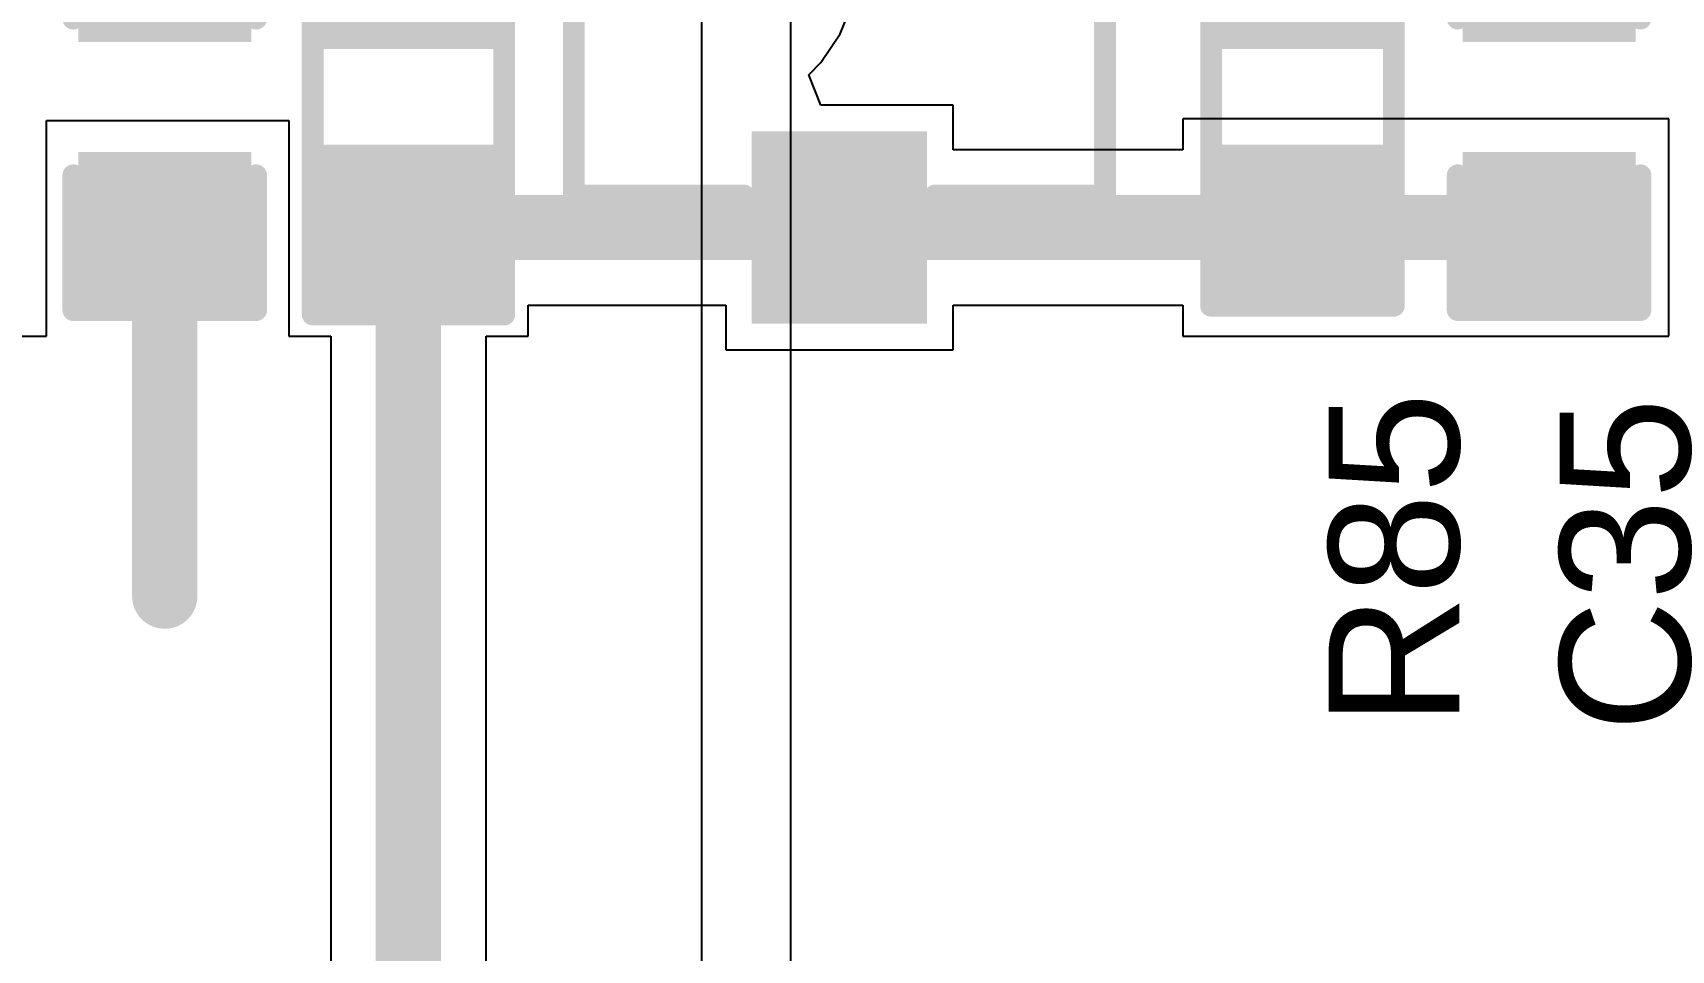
# Model space of a CAD drawing. Header units: inches. Extents: x -40 to 219, y 2 to 133.
# Drawn here: x 74.08 to 83.64, y 18.79 to 24.15 of the extents above; entities that cross this region are included whole.
import ezdxf

# ---------------------------------------------------------------- set-up
doc = ezdxf.new("R2010")
doc.units = ezdxf.units.IN
for name, color, linetype in [('Bottom Layer', 5, 'Continuous'), ('Top Layer', 1, 'Continuous'), ('Top Overlay', 2, 'Continuous'), ('Top Paste', 8, 'Continuous'), ('Top Solder', 216, 'Continuous')]:
    doc.layers.add(name, color=color, linetype=linetype)
doc.styles.add('Arial', font='', dxfattribs={"height": 0.2})
doc.styles.get('Arial').set_extended_font_data('Arial')

# ---------------------------------------------------------------- blocks, each defined once
blk = doc.blocks.new('S______B______27')
at = {"layer": 'Top Layer'}
for points in [[(-1.143, -0.4445), (-1.143, 0.4445), (-0.3809999999999999, 0.4445), (-0.3809999999999999, -0.4445)], [(0.3809999999999999, -0.4445), (0.3809999999999999, 0.4445), (1.143, 0.4445), (1.143, -0.4445)]]:
    blk.add_hatch(color=1, dxfattribs=at).paths.add_polyline_path(points)
at = {"layer": 'Top Paste'}
for points in [[(-1.143, -0.4445), (-1.143, 0.4445), (-0.3809999999999999, 0.4445), (-0.3809999999999999, -0.4445)], [(0.3809999999999999, -0.4445), (0.3809999999999999, 0.4445), (1.143, 0.4445), (1.143, -0.4445)]]:
    blk.add_hatch(color=8, dxfattribs=at).paths.add_polyline_path(points)
at = {"layer": 'Top Solder'}
for points in [[(-1.2446, -0.5460999999999999), (-1.2446, 0.5460999999999999), (-0.2794, 0.5460999999999999), (-0.2794, -0.5460999999999999)], [(0.2794, -0.5460999999999999), (0.2794, 0.5460999999999999), (1.2446, 0.5460999999999999), (1.2446, -0.5460999999999999)]]:
    blk.add_hatch(color=216, dxfattribs=at).paths.add_polyline_path(points)
at = {"layer": 'Top Overlay'}
for points in [[(-1.27, 0.5588, 0.127, 0.127, 0), (-1.27, -0.5588, 0.127, 0.127, 0)], [(-1.27, 0.5588, 0.127, 0.127, 0), (1.27, 0.5588, 0.127, 0.127, 0)], [(1.27, 0.5588, 0.127, 0.127, 0), (1.27, -0.5588, 0.127, 0.127, 0)], [(-1.27, -0.5588, 0.127, 0.127, 0), (1.27, -0.5588, 0.127, 0.127, 0)]]:
    blk.add_lwpolyline(points, format="xyseb", dxfattribs=at)
for points in [[(-1.30175, 0.5588, 0.0635, 0.0635, 1), (-1.23825, 0.5588, 0.0635, 0.0635, 1)], [(-1.30175, 0.5588, 0.0635, 0.0635, 1), (-1.23825, 0.5588, 0.0635, 0.0635, 1)], [(1.23825, 0.5588, 0.0635, 0.0635, 1), (1.30175, 0.5588, 0.0635, 0.0635, 1)], [(1.23825, 0.5588, 0.0635, 0.0635, 1), (1.30175, 0.5588, 0.0635, 0.0635, 1)], [(-1.30175, -0.5588, 0.0635, 0.0635, 1), (-1.23825, -0.5588, 0.0635, 0.0635, 1)], [(-1.30175, -0.5588, 0.0635, 0.0635, 1), (-1.23825, -0.5588, 0.0635, 0.0635, 1)], [(1.23825, -0.5588, 0.0635, 0.0635, 1), (1.30175, -0.5588, 0.0635, 0.0635, 1)], [(1.23825, -0.5588, 0.0635, 0.0635, 1), (1.30175, -0.5588, 0.0635, 0.0635, 1)]]:
    blk.add_lwpolyline(points, format="xyseb", close=True, dxfattribs=at)
blk = doc.blocks.new('R___0603_33')
at = {"layer": 'Top Layer'}
for points in [[(-0.3809999999999999, 0.4445), (-0.3809999999999999, -0.4445), (-1.143, -0.4445), (-1.143, 0.4445)], [(1.143, 0.4445), (1.143, -0.4445), (0.3809999999999999, -0.4445), (0.3809999999999999, 0.4445)]]:
    blk.add_hatch(color=1, dxfattribs=at).paths.add_polyline_path(points)
at = {"layer": 'Top Paste'}
for points in [[(-0.3809999999999999, 0.4445), (-0.3809999999999999, -0.4445), (-1.143, -0.4445), (-1.143, 0.4445)], [(1.143, 0.4445), (1.143, -0.4445), (0.3809999999999999, -0.4445), (0.3809999999999999, 0.4445)]]:
    blk.add_hatch(color=8, dxfattribs=at).paths.add_polyline_path(points)
at = {"layer": 'Top Solder'}
for points in [[(-0.2794, 0.5460999999999999), (-0.2794, -0.5460999999999999), (-1.2446, -0.5460999999999999), (-1.2446, 0.5460999999999999)], [(1.2446, 0.5460999999999999), (1.2446, -0.5460999999999999), (0.2794, -0.5460999999999999), (0.2794, 0.5460999999999999)]]:
    blk.add_hatch(color=216, dxfattribs=at).paths.add_polyline_path(points)
at = {"layer": 'Top Overlay'}
for points in [[(-1.2192, 0.5334, 0.127, 0.127, 0), (1.2192, 0.5334, 0.127, 0.127, 0)], [(-1.2192, 0.5334, 0.127, 0.127, 0), (-1.2192, -0.5334, 0.127, 0.127, 0)], [(1.2192, 0.5334, 0.127, 0.127, 0), (1.2192, -0.5334, 0.127, 0.127, 0)], [(-1.2192, -0.5334, 0.127, 0.127, 0), (1.2192, -0.5334, 0.127, 0.127, 0)]]:
    blk.add_lwpolyline(points, format="xyseb", dxfattribs=at)
for points in [[(-1.25095, 0.5334, 0.0635, 0.0635, 1), (-1.18745, 0.5334, 0.0635, 0.0635, 1)], [(-1.25095, 0.5334, 0.0635, 0.0635, 1), (-1.18745, 0.5334, 0.0635, 0.0635, 1)], [(1.18745, 0.5334, 0.0635, 0.0635, 1), (1.25095, 0.5334, 0.0635, 0.0635, 1)], [(1.18745, 0.5334, 0.0635, 0.0635, 1), (1.25095, 0.5334, 0.0635, 0.0635, 1)], [(-1.25095, -0.5334, 0.0635, 0.0635, 1), (-1.18745, -0.5334, 0.0635, 0.0635, 1)], [(-1.25095, -0.5334, 0.0635, 0.0635, 1), (-1.18745, -0.5334, 0.0635, 0.0635, 1)], [(1.18745, -0.5334, 0.0635, 0.0635, 1), (1.25095, -0.5334, 0.0635, 0.0635, 1)], [(1.18745, -0.5334, 0.0635, 0.0635, 1), (1.25095, -0.5334, 0.0635, 0.0635, 1)]]:
    blk.add_lwpolyline(points, format="xyseb", close=True, dxfattribs=at)
blk = doc.blocks.new('SOT_23_122')
at = {"layer": 'Top Layer'}
for points in [[(-0.41000045, 1.46000089), (0.41000045, 1.46000089), (0.41000045, 0.54000019), (-0.41000045, 0.54000019)], [(-1.36000109, -0.54000019), (-0.54000019, -0.54000019), (-0.54000019, -1.46000089), (-1.36000109, -1.46000089)], [(0.54000019, -0.54000019), (1.36000109, -0.54000019), (1.36000109, -1.46000089), (0.54000019, -1.46000089)]]:
    blk.add_hatch(color=1, dxfattribs=at).paths.add_polyline_path(points)
at = {"layer": 'Top Paste'}
for points in [[(-0.41000045, 1.46000089), (0.41000045, 1.46000089), (0.41000045, 0.54000019), (-0.41000045, 0.54000019)], [(-1.36000109, -0.54000019), (-0.54000019, -0.54000019), (-0.54000019, -1.46000089), (-1.36000109, -1.46000089)], [(0.54000019, -0.54000019), (1.36000109, -0.54000019), (1.36000109, -1.46000089), (0.54000019, -1.46000089)]]:
    blk.add_hatch(color=8, dxfattribs=at).paths.add_polyline_path(points)
at = {"layer": 'Top Solder'}
for points in [[(-0.51160045, 1.56160089), (0.51160045, 1.56160089), (0.51160045, 0.43840019), (-0.51160045, 0.43840019)], [(-1.46160109, -0.43840019), (-0.43840019, -0.43840019), (-0.43840019, -1.56160089), (-1.46160109, -1.56160089)], [(0.43840019, -0.43840019), (1.46160109, -0.43840019), (1.46160109, -1.56160089), (0.43840019, -1.56160089)]]:
    blk.add_hatch(color=216, dxfattribs=at).paths.add_polyline_path(points)
at = {"layer": 'Top Overlay'}
for points in [[(-1.5494, 0.8128, 0.127, 0.127, 0), (-1.54940254, -0.5841999999999999, 0.127, 0.127, 0)], [(-0.5588, 0.8128, 0.127, 0.127, 0), (-1.5494, 0.8128, 0.127, 0.127, 0)], [(1.5494, 0.8128, 0.127, 0.127, 0), (0.5588, 0.8128, 0.127, 0.127, 0)], [(1.54940254, -0.5841999999999999, 0.127, 0.127, 0), (1.5494, 0.8128, 0.127, 0.127, 0)], [(0.3302, -0.7874, 0.127, 0.127, 0), (-0.3302, -0.7874, 0.127, 0.127, 0)], [(-1.5494, -1.1684, 0.127, 0.127, 0), (-1.6764, -1.0414, 0.127, 0.127, 0)], [(-1.6764, -1.0414, 0.127, 0.127, 0), (-1.6764, -1.2954, 0.127, 0.127, 0)], [(-1.5494, -1.1684, 0.127, 0.127, 0), (-1.6764, -1.2954, 0.127, 0.127, 0)]]:
    blk.add_lwpolyline(points, format="xyseb", dxfattribs=at)
for points in [[(-1.58115, 0.8128, 0.0635, 0.0635, 1), (-1.51765, 0.8128, 0.0635, 0.0635, 1)], [(-1.58115, 0.8128, 0.0635, 0.0635, 1), (-1.51765, 0.8128, 0.0635, 0.0635, 1)], [(-0.5905499999999999, 0.8128, 0.0635, 0.0635, 1), (-0.52705, 0.8128, 0.0635, 0.0635, 1)], [(0.52705, 0.8128, 0.0635, 0.0635, 1), (0.5905499999999999, 0.8128, 0.0635, 0.0635, 1)], [(1.51765, 0.8128, 0.0635, 0.0635, 1), (1.58115, 0.8128, 0.0635, 0.0635, 1)], [(1.51765, 0.8128, 0.0635, 0.0635, 1), (1.58115, 0.8128, 0.0635, 0.0635, 1)], [(-1.58115254, -0.5841999999999999, 0.0635, 0.0635, 1), (-1.51765254, -0.5841999999999999, 0.0635, 0.0635, 1)], [(1.51765254, -0.5841999999999999, 0.0635, 0.0635, 1), (1.58115254, -0.5841999999999999, 0.0635, 0.0635, 1)], [(-0.36195, -0.7874, 0.0635, 0.0635, 1), (-0.29845, -0.7874, 0.0635, 0.0635, 1)], [(0.29845, -0.7874, 0.0635, 0.0635, 1), (0.36195, -0.7874, 0.0635, 0.0635, 1)], [(-1.70815, -1.0414, 0.0635, 0.0635, 1), (-1.64465, -1.0414, 0.0635, 0.0635, 1)], [(-1.70815, -1.0414, 0.0635, 0.0635, 1), (-1.64465, -1.0414, 0.0635, 0.0635, 1)], [(-1.58115, -1.1684, 0.0635, 0.0635, 1), (-1.51765, -1.1684, 0.0635, 0.0635, 1)], [(-1.58115, -1.1684, 0.0635, 0.0635, 1), (-1.51765, -1.1684, 0.0635, 0.0635, 1)], [(-1.70815, -1.2954, 0.0635, 0.0635, 1), (-1.64465, -1.2954, 0.0635, 0.0635, 1)], [(-1.70815, -1.2954, 0.0635, 0.0635, 1), (-1.64465, -1.2954, 0.0635, 0.0635, 1)]]:
    blk.add_lwpolyline(points, format="xyseb", close=True, dxfattribs=at)
blk = doc.blocks.new('C___0603_173')
at = {"layer": 'Top Layer'}
for points in [[(-0.3809999999999999, 0.4445), (-0.3809999999999999, -0.4445), (-1.143, -0.4445), (-1.143, 0.4445)], [(1.143, 0.4445), (1.143, -0.4445), (0.3809999999999999, -0.4445), (0.3809999999999999, 0.4445)]]:
    blk.add_hatch(color=1, dxfattribs=at).paths.add_polyline_path(points)
at = {"layer": 'Top Paste'}
for points in [[(-0.3809999999999999, 0.4445), (-0.3809999999999999, -0.4445), (-1.143, -0.4445), (-1.143, 0.4445)], [(1.143, 0.4445), (1.143, -0.4445), (0.3809999999999999, -0.4445), (0.3809999999999999, 0.4445)]]:
    blk.add_hatch(color=8, dxfattribs=at).paths.add_polyline_path(points)
at = {"layer": 'Top Solder'}
for points in [[(-0.3210001199999999, 0.50449988), (-0.3210001199999999, -0.50449988), (-1.20299988, -0.50449988), (-1.20299988, 0.50449988)], [(1.20299988, 0.50449988), (1.20299988, -0.50449988), (0.3210001199999999, -0.50449988), (0.3210001199999999, 0.50449988)]]:
    blk.add_hatch(color=216, dxfattribs=at).paths.add_polyline_path(points)
at = {"layer": 'Top Overlay'}
for points in [[(-1.2446, 0.5334, 0.127, 0.127, 0), (-0.4571999999999999, 0.5334, 0.127, 0.127, 0)], [(-1.2446, 0.5334, 0.127, 0.127, 0), (-1.2446, -0.5334, 0.127, 0.127, 0)], [(0.4571999999999999, 0.5334, 0.127, 0.127, 0), (1.2446, 0.5334, 0.127, 0.127, 0)], [(1.2446, 0.5334, 0.127, 0.127, 0), (1.2446, -0.5334, 0.127, 0.127, 0)], [(-1.2446, -0.5334, 0.127, 0.127, 0), (-0.4571999999999999, -0.5334, 0.127, 0.127, 0)], [(0.4571999999999999, -0.5334, 0.127, 0.127, 0), (1.2446, -0.5334, 0.127, 0.127, 0)]]:
    blk.add_lwpolyline(points, format="xyseb", dxfattribs=at)
for points in [[(-1.27635, 0.5334, 0.0635, 0.0635, 1), (-1.21285, 0.5334, 0.0635, 0.0635, 1)], [(-1.27635, 0.5334, 0.0635, 0.0635, 1), (-1.21285, 0.5334, 0.0635, 0.0635, 1)], [(-0.4889499999999999, 0.5334, 0.0635, 0.0635, 1), (-0.42545, 0.5334, 0.0635, 0.0635, 1)], [(0.42545, 0.5334, 0.0635, 0.0635, 1), (0.4889499999999999, 0.5334, 0.0635, 0.0635, 1)], [(1.21285, 0.5334, 0.0635, 0.0635, 1), (1.27635, 0.5334, 0.0635, 0.0635, 1)], [(1.21285, 0.5334, 0.0635, 0.0635, 1), (1.27635, 0.5334, 0.0635, 0.0635, 1)], [(-1.27635, -0.5334, 0.0635, 0.0635, 1), (-1.21285, -0.5334, 0.0635, 0.0635, 1)], [(-1.27635, -0.5334, 0.0635, 0.0635, 1), (-1.21285, -0.5334, 0.0635, 0.0635, 1)], [(-0.4889499999999999, -0.5334, 0.0635, 0.0635, 1), (-0.42545, -0.5334, 0.0635, 0.0635, 1)], [(0.42545, -0.5334, 0.0635, 0.0635, 1), (0.4889499999999999, -0.5334, 0.0635, 0.0635, 1)], [(1.21285, -0.5334, 0.0635, 0.0635, 1), (1.27635, -0.5334, 0.0635, 0.0635, 1)], [(1.21285, -0.5334, 0.0635, 0.0635, 1), (1.27635, -0.5334, 0.0635, 0.0635, 1)]]:
    blk.add_lwpolyline(points, format="xyseb", close=True, dxfattribs=at)
blk = doc.blocks.new('C___0603_177')
at = {"layer": 'Top Layer'}
for points in [[(-0.3809999999999999, 0.4445), (-0.3809999999999999, -0.4445), (-1.143, -0.4445), (-1.143, 0.4445)], [(1.143, 0.4445), (1.143, -0.4445), (0.3809999999999999, -0.4445), (0.3809999999999999, 0.4445)]]:
    blk.add_hatch(color=1, dxfattribs=at).paths.add_polyline_path(points)
at = {"layer": 'Top Paste'}
for points in [[(-0.3809999999999999, 0.4445), (-0.3809999999999999, -0.4445), (-1.143, -0.4445), (-1.143, 0.4445)], [(1.143, 0.4445), (1.143, -0.4445), (0.3809999999999999, -0.4445), (0.3809999999999999, 0.4445)]]:
    blk.add_hatch(color=8, dxfattribs=at).paths.add_polyline_path(points)
at = {"layer": 'Top Solder'}
for points in [[(-0.3210001199999999, 0.50449988), (-0.3210001199999999, -0.50449988), (-1.20299988, -0.50449988), (-1.20299988, 0.50449988)], [(1.20299988, 0.50449988), (1.20299988, -0.50449988), (0.3210001199999999, -0.50449988), (0.3210001199999999, 0.50449988)]]:
    blk.add_hatch(color=216, dxfattribs=at).paths.add_polyline_path(points)
at = {"layer": 'Top Overlay'}
for points in [[(-0.4571999999999999, 0.5334, 0.127, 0.127, 0), (-1.2446, 0.5334, 0.127, 0.127, 0)], [(-1.2446, -0.5334, 0.127, 0.127, 0), (-1.2446, 0.5334, 0.127, 0.127, 0)], [(1.2446, 0.5334, 0.127, 0.127, 0), (0.4571999999999999, 0.5334, 0.127, 0.127, 0)], [(1.2446, -0.5334, 0.127, 0.127, 0), (1.2446, 0.5334, 0.127, 0.127, 0)], [(-0.4571999999999999, -0.5334, 0.127, 0.127, 0), (-1.2446, -0.5334, 0.127, 0.127, 0)], [(1.2446, -0.5334, 0.127, 0.127, 0), (0.4571999999999999, -0.5334, 0.127, 0.127, 0)]]:
    blk.add_lwpolyline(points, format="xyseb", dxfattribs=at)
for points in [[(-1.27635, 0.5334, 0.0635, 0.0635, 1), (-1.21285, 0.5334, 0.0635, 0.0635, 1)], [(-1.27635, 0.5334, 0.0635, 0.0635, 1), (-1.21285, 0.5334, 0.0635, 0.0635, 1)], [(-0.4889499999999999, 0.5334, 0.0635, 0.0635, 1), (-0.42545, 0.5334, 0.0635, 0.0635, 1)], [(0.42545, 0.5334, 0.0635, 0.0635, 1), (0.4889499999999999, 0.5334, 0.0635, 0.0635, 1)], [(1.21285, 0.5334, 0.0635, 0.0635, 1), (1.27635, 0.5334, 0.0635, 0.0635, 1)], [(1.21285, 0.5334, 0.0635, 0.0635, 1), (1.27635, 0.5334, 0.0635, 0.0635, 1)], [(-1.27635, -0.5334, 0.0635, 0.0635, 1), (-1.21285, -0.5334, 0.0635, 0.0635, 1)], [(-1.27635, -0.5334, 0.0635, 0.0635, 1), (-1.21285, -0.5334, 0.0635, 0.0635, 1)], [(-0.4889499999999999, -0.5334, 0.0635, 0.0635, 1), (-0.42545, -0.5334, 0.0635, 0.0635, 1)], [(0.42545, -0.5334, 0.0635, 0.0635, 1), (0.4889499999999999, -0.5334, 0.0635, 0.0635, 1)], [(1.21285, -0.5334, 0.0635, 0.0635, 1), (1.27635, -0.5334, 0.0635, 0.0635, 1)], [(1.21285, -0.5334, 0.0635, 0.0635, 1), (1.27635, -0.5334, 0.0635, 0.0635, 1)]]:
    blk.add_lwpolyline(points, format="xyseb", close=True, dxfattribs=at)

msp = doc.modelspace()

# ---------------------------------------------------------------- linework, layer by layer
at = {"layer": 'Bottom Layer'}
for p, q in [((77.98961288, 17.55838754), (77.98961288, 28.48144164)), ((78.5075646, 17.55841294), (78.5075646, 28.48144164))]:
    msp.add_line(p, q, dxfattribs=at)
at = {"layer": 'Top Layer'}
for p, q in [((78.79512815999999, 24.14357884), (78.86036297999999, 24.3010944)), ((78.73870713999999, 24.05912892), (78.795118, 24.14355344)), ((78.795118, 24.14355344), (78.79512054, 24.14356868)), ((78.79512054, 24.14356868), (78.79512815999999, 24.14357884)), ((78.68286015999999, 23.97553752), (78.73870713999999, 24.05912892)), ((78.61200686, 23.90468422), (78.68283984, 23.9755172)), ((78.68231913999999, 23.72688422), (78.61200686, 23.90468422)), ((78.68283984, 23.9755172), (78.68284746, 23.9755299)), ((78.68284746, 23.9755299), (78.68286015999999, 23.97553752)), ((79.45571865999999, 23.72688422), (78.68231913999999, 23.72688422)), ((79.45571865999999, 23.46609734), (79.45571865999999, 23.72688422)), ((74.1642789, 22.37799182), (74.1642789, 23.6380401)), ((74.1642789, 23.6380401), (75.57851787999999, 23.6380401)), ((75.57851787999999, 23.6380401), (75.57851787999999, 22.37778862)), ((82.19167458, 23.64799182), (80.79467966, 23.64799182)), ((80.79467966, 23.64799182), (80.79467966, 23.46609734)), ((82.23352616, 23.6479969), (82.19167458, 23.6479969)), ((82.19167458, 23.6479969), (82.19167458, 23.64799182)), ((82.23352616, 23.64799182), (82.23352616, 23.6479969)), ((83.63052108, 23.64799182), (82.23352616, 23.64799182)), ((83.63052108, 22.37799182), (83.63052108, 23.64799182)), ((80.79467966, 23.46609734), (79.45571865999999, 23.46609734)), ((76.97551788, 22.37778862), (76.97551788, 22.5596831)), ((76.97551788, 22.5596831), (78.1277203, 22.5596831)), ((78.1277203, 22.5596831), (78.1277203, 22.29888606)), ((79.45571865999999, 22.29888606), (79.45571865999999, 22.5596831)), ((79.45571865999999, 22.5596831), (80.79467966, 22.5596831)), ((80.79467966, 22.5596831), (80.79467966, 22.37799182)), ((72.76728652, 22.37799182), (74.1642789, 22.37799182)), ((75.57851787999999, 22.37778862), (75.82381075999999, 22.37778862)), ((75.82381075999999, 22.37778862), (75.82381075999999, 12.04530992)), ((76.730225, 12.04530992), (76.730225, 22.37778862)), ((76.730225, 22.37778862), (76.97551788, 22.37778862)), ((80.79467966, 22.37799182), (82.19167458, 22.37799182)), ((82.19167458, 22.37799182), (82.19167458, 22.37798674)), ((82.19167458, 22.37798674), (82.23352616, 22.37798674)), ((82.23352616, 22.37798674), (82.23352616, 22.37799182)), ((82.23352616, 22.37799182), (83.63052108, 22.37799182)), ((78.1277203, 22.29888606), (79.45571865999999, 22.29888606))]:
    msp.add_line(p, q, dxfattribs=at)
for points in [[(74.85492268, 20.86039262, 0.3809999999999999, 0.3809999999999999, 0), (74.85492268, 23.0128572, 0.3809999999999999, 0.3809999999999999, 0)], [(76.27701787999999, 23.01278862, 0.3809999999999999, 0.3809999999999999, 0), (76.27711948, 23.01289022, 0.3809999999999999, 0.3809999999999999, 0)], [(76.27701787999999, 10.795, 0.3809999999999999, 0.3809999999999999, 0), (76.27701787999999, 23.01278862, 0.3809999999999999, 0.3809999999999999, 0)], [(76.27711948, 23.01289022, 0.3809999999999999, 0.3809999999999999, 0), (78.79182107999999, 23.01289022, 0.3809999999999999, 0.3809999999999999, 0)], [(78.79182107999999, 23.01289022, 0.3809999999999999, 0.3809999999999999, 0), (78.79182107999999, 23.01299182, 0.3809999999999999, 0.3809999999999999, 0)], [(78.79182107999999, 23.01289022, 0.3809999999999999, 0.3809999999999999, 0), (82.93191947999999, 23.01289022, 0.3809999999999999, 0.3809999999999999, 0)], [(82.93191947999999, 23.01289022, 0.3809999999999999, 0.3809999999999999, 0), (82.93202108, 23.01299182, 0.3809999999999999, 0.3809999999999999, 0)]]:
    msp.add_lwpolyline(points, format="xyseb", dxfattribs=at)
for points in [[(74.75967268, 23.0128572, 0.1905, 0.1905, 1), (74.95017268, 23.0128572, 0.1905, 0.1905, 1)], [(76.18176788, 23.01278862, 0.1905, 0.1905, 1), (76.37226788, 23.01278862, 0.1905, 0.1905, 1)], [(76.18176788, 23.01278862, 0.1905, 0.1905, 1), (76.37226788, 23.01278862, 0.1905, 0.1905, 1)], [(76.18186947999999, 23.01289022, 0.1905, 0.1905, 1), (76.37236948, 23.01289022, 0.1905, 0.1905, 1)], [(76.18186947999999, 23.01289022, 0.1905, 0.1905, 1), (76.37236948, 23.01289022, 0.1905, 0.1905, 1)], [(78.69657108, 23.01299182, 0.1905, 0.1905, 1), (78.88707108, 23.01299182, 0.1905, 0.1905, 1)], [(78.69657108, 23.01289022, 0.1905, 0.1905, 1), (78.88707108, 23.01289022, 0.1905, 0.1905, 1)], [(78.69657108, 23.01289022, 0.1905, 0.1905, 1), (78.88707108, 23.01289022, 0.1905, 0.1905, 1)], [(78.69657108, 23.01289022, 0.1905, 0.1905, 1), (78.88707108, 23.01289022, 0.1905, 0.1905, 1)], [(82.83666947999998, 23.01289022, 0.1905, 0.1905, 1), (83.02716948, 23.01289022, 0.1905, 0.1905, 1)], [(82.83666947999998, 23.01289022, 0.1905, 0.1905, 1), (83.02716948, 23.01289022, 0.1905, 0.1905, 1)], [(82.83677107999999, 23.01299182, 0.1905, 0.1905, 1), (83.02727108, 23.01299182, 0.1905, 0.1905, 1)], [(74.75967268, 20.86039262, 0.1905, 0.1905, 1), (74.95017268, 20.86039262, 0.1905, 0.1905, 1)]]:
    msp.add_lwpolyline(points, format="xyseb", close=True, dxfattribs=at)

# ---------------------------------------------------------------- block references
for name, p, rotation in [('SOT_23_122', (78.79171948, 24.01288568), 180), ('C___0603_173', (74.85492268, 23.7748572), 90), ('S______B______27', (76.27701787999999, 23.77478862), 90), ('R___0603_33', (81.49317966, 23.77499182), 90), ('C___0603_177', (82.93202108, 23.77499182), 270)]:
    msp.add_blockref(name, p, dxfattribs=dict(rotation=rotation))

# ---------------------------------------------------------------- texts
at = {"layer": 'Top Overlay', "style": 'Arial'}
for s, p in [('R85', (82.40745519999999, 20.09872282)), ('C35', (83.75537732, 20.06725222))]:
    msp.add_text(s, height=0.7619999999999999, rotation=90, dxfattribs=at).set_placement(p)

doc.saveas('drawing.dxf')
